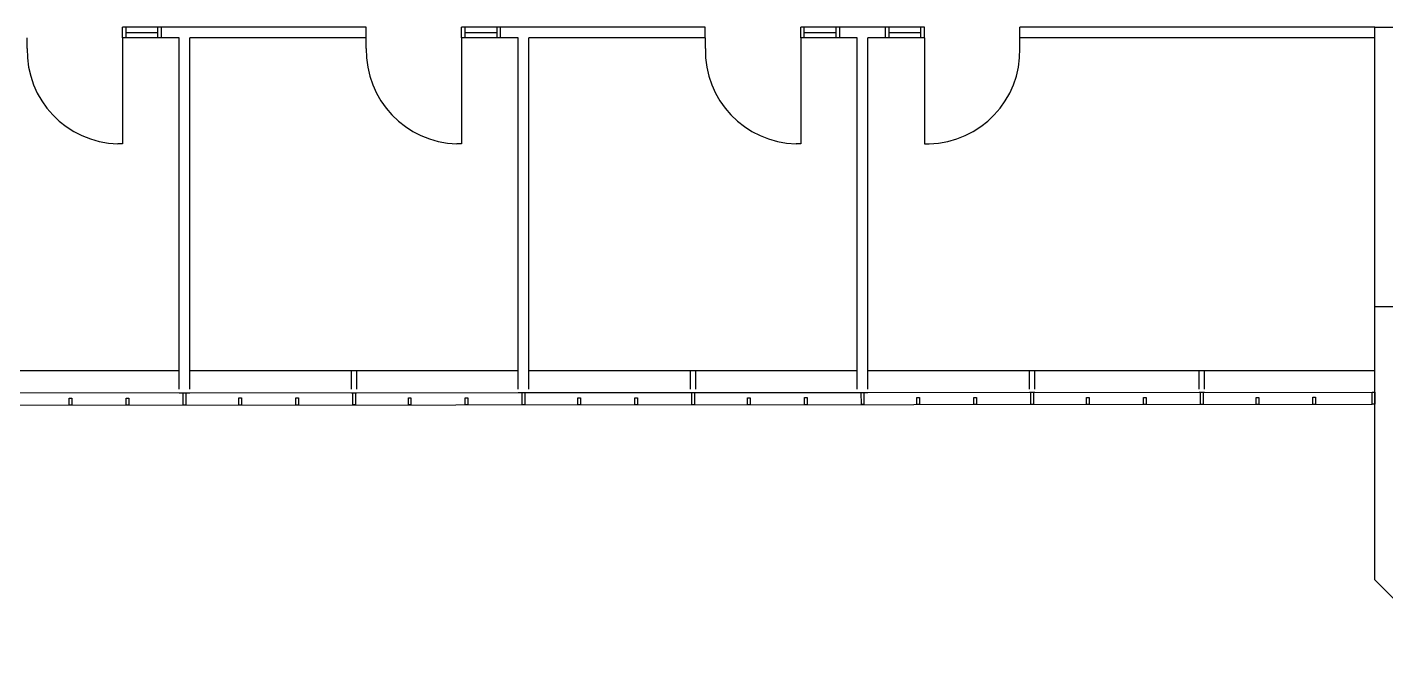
# Model space of a CAD drawing. Header units: inches. Extents: x 370 to 6209, y 2527 to 6927.
# Drawn here: x 4079 to 4592, y 5906 to 6140 of the extents above; entities that cross this region are included whole.
import ezdxf

# ---------------------------------------------------------------- set-up
doc = ezdxf.new("R2010")
doc.units = ezdxf.units.IN
doc.header["$LTSCALE"] = 0.75
doc.header["$MEASUREMENT"] = 0
doc.layers.add('626_FL3$0$A-BLDG-GRW', color=9, linetype='CONTINUOUS')
doc.layers.add('626_FL3$0$A-DOOR-EXST', color=9, linetype='CONTINUOUS')

msp = doc.modelspace()

# ---------------------------------------------------------------- linework, layer by layer
at = {"layer": '626_FL3$0$A-BLDG-GRW'}
for p, q in [((4207.45, 6140.23), (4115.45, 6140.23)), ((4115.45, 6136.23), (4115.45, 6140.23)), ((4116.83, 6136.23), (4116.83, 6140.23)), ((4128.83, 6136.23), (4128.83, 6140.23)), ((4130.2, 6136.23), (4130.2, 6140.23)), ((4207.45, 6136.23), (4207.45, 6140.23)), ((4335.45, 6140.23), (4243.45, 6140.23)), ((4243.45, 6136.23), (4243.45, 6140.23)), ((4244.83, 6136.23), (4244.83, 6140.23)), ((4256.83, 6136.23), (4256.83, 6140.23)), ((4258.2, 6136.23), (4258.2, 6140.23)), ((4335.45, 6136.23), (4335.45, 6140.23)), ((4371.45, 6136.23), (4371.45, 6140.23)), ((4418.2, 6140.23), (4371.45, 6140.23)), ((4372.83, 6136.23), (4372.83, 6140.23)), ((4384.83, 6136.23), (4384.83, 6140.23)), ((4386.2, 6136.23), (4386.2, 6140.23)), ((4403.45, 6136.23), (4403.45, 6140.23)), ((4404.83, 6136.23), (4404.83, 6140.23)), ((4416.83, 6136.23), (4416.83, 6140.23)), ((4418.2, 6136.23), (4418.2, 6140.23)), ((4588.14, 6140.23), (4454.2, 6140.23)), ((4454.2, 6136.23), (4454.2, 6140.23)), ((4588.14, 6034.86), (4588.14, 6140.23)), ((4588.14, 6140.23), (4602.89, 6140.23)), ((4136.83, 6136.23), (4115.45, 6136.23)), ((4116.83, 6138.23), (4128.83, 6138.23)), ((4136.83, 6003.73), (4136.83, 6136.23)), ((4207.45, 6136.23), (4140.83, 6136.23)), ((4140.83, 6003.73), (4140.83, 6136.23)), ((4264.83, 6136.23), (4243.45, 6136.23)), ((4244.83, 6138.23), (4256.83, 6138.23)), ((4264.83, 6003.73), (4264.83, 6136.23)), ((4335.45, 6136.23), (4268.83, 6136.23)), ((4268.83, 6003.73), (4268.83, 6136.23)), ((4392.83, 6136.23), (4371.45, 6136.23)), ((4372.83, 6138.23), (4384.83, 6138.23)), ((4392.83, 6003.73), (4392.83, 6136.23)), ((4418.2, 6136.23), (4396.83, 6136.23)), ((4396.83, 6003.73), (4396.83, 6136.23)), ((4404.83, 6138.23), (4416.83, 6138.23)), ((4588.14, 6136.23), (4454.2, 6136.23)), ((4588.14, 6034.86), (4600.77, 6034.86)), ((4588.2, 5931.73), (4588.14, 6034.86)), ((4012.85, 6010.73), (4136.85, 6010.73)), ((4140.85, 6010.73), (4264.85, 6010.73)), ((4201.85, 6010.73), (4203.85, 6010.73)), ((4201.85, 6003.73), (4201.85, 6010.73)), ((4203.85, 6003.73), (4203.85, 6010.73)), ((4268.85, 6010.73), (4392.85, 6010.73)), ((4329.85, 6003.73), (4329.85, 6010.73)), ((4329.85, 6010.73), (4331.85, 6010.73)), ((4331.85, 6003.73), (4331.85, 6010.73)), ((4396.85, 6010.73), (4588.16, 6010.73)), ((4457.85, 6003.73), (4457.85, 6010.73)), ((4457.85, 6010.73), (4459.85, 6010.73)), ((4459.85, 6003.73), (4459.85, 6010.73)), ((4521.85, 6010.73), (4523.85, 6010.73)), ((4521.85, 6003.73), (4521.85, 6010.73)), ((4523.85, 6003.73), (4523.85, 6010.73)), ((4012.84, 6002.22), (4264.84, 6002.38)), ((4136.84, 6002.3), (4140.84, 6002.3)), ((4138.35, 5997.68), (4138.34, 6002.3)), ((4139.34, 6002.3), (4139.35, 5997.68)), ((4201.84, 6002.34), (4203.84, 6002.34)), ((4202.34, 6002.34), (4203.34, 6002.34)), ((4202.35, 5997.72), (4202.34, 6002.34)), ((4203.34, 6002.34), (4203.35, 5997.72)), ((4264.84, 6002.38), (4268.84, 6002.38)), ((4266.35, 5997.76), (4266.34, 6002.38)), ((4267.34, 6002.38), (4267.35, 5997.76)), ((4268.84, 6002.38), (4392.84, 6002.46)), ((4329.84, 6002.42), (4331.84, 6002.42)), ((4330.35, 5997.8), (4330.34, 6002.42)), ((4330.34, 6002.42), (4331.34, 6002.42)), ((4331.34, 6002.42), (4331.35, 5997.8)), ((4392.84, 6002.46), (4396.84, 6002.46)), ((4394.35, 5997.84), (4394.34, 6002.46)), ((4395.34, 6002.46), (4395.35, 5997.84)), ((4396.84, 6002.46), (4588.16, 6002.58)), ((4457.84, 6002.5), (4459.84, 6002.5)), ((4458.35, 5997.88), (4458.34, 6002.5)), ((4458.34, 6002.5), (4459.34, 6002.5)), ((4459.34, 6002.5), (4459.35, 5997.88)), ((4521.84, 6002.54), (4523.84, 6002.54)), ((4522.34, 6002.54), (4523.34, 6002.54)), ((4522.35, 5997.92), (4522.34, 6002.54)), ((4523.34, 6002.54), (4523.35, 5997.92)), ((4587.16, 5997.96), (4587.16, 6002.58)), ((4587.16, 6002.58), (4588.16, 6002.58)), ((4588.16, 6002.58), (4588.16, 5997.96)), ((3817.85, 5997.48), (4587.16, 5997.96)), ((4095.35, 5997.65), (4095.35, 6000.31)), ((4095.35, 6000.31), (4096.35, 6000.31)), ((4096.35, 5997.65), (4095.35, 5997.65)), ((4096.35, 6000.31), (4096.35, 5997.65)), ((4116.85, 5997.66), (4116.85, 6000.32)), ((4116.85, 6000.32), (4117.85, 6000.32)), ((4117.85, 5997.66), (4116.85, 5997.66)), ((4117.85, 6000.32), (4117.85, 5997.66)), ((4139.35, 5997.68), (4138.35, 5997.68)), ((4159.35, 6000.35), (4160.35, 6000.35)), ((4159.35, 5997.69), (4159.35, 6000.35)), ((4160.35, 5997.69), (4159.35, 5997.69)), ((4160.35, 6000.35), (4160.35, 5997.69)), ((4180.85, 6000.36), (4181.85, 6000.36)), ((4180.85, 5997.7), (4180.85, 6000.36)), ((4181.85, 5997.7), (4180.85, 5997.7)), ((4181.85, 6000.36), (4181.85, 5997.7)), ((4203.35, 5997.72), (4202.35, 5997.72)), ((4223.35, 5997.73), (4223.35, 6000.39)), ((4223.35, 6000.39), (4224.35, 6000.39)), ((4224.35, 5997.73), (4223.35, 5997.73)), ((4224.35, 6000.39), (4224.35, 5997.73)), ((4244.85, 5997.74), (4244.85, 6000.4)), ((4244.85, 6000.4), (4245.85, 6000.4)), ((4245.85, 5997.74), (4244.85, 5997.74)), ((4245.85, 6000.4), (4245.85, 5997.74)), ((4267.35, 5997.76), (4266.35, 5997.76)), ((4287.35, 5997.77), (4287.35, 6000.43)), ((4287.35, 6000.43), (4288.35, 6000.43)), ((4288.35, 5997.77), (4287.35, 5997.77)), ((4288.35, 6000.43), (4288.35, 5997.77)), ((4308.85, 5997.78), (4308.85, 6000.44)), ((4308.85, 6000.44), (4309.85, 6000.44)), ((4309.85, 5997.78), (4308.85, 5997.78)), ((4309.85, 6000.44), (4309.85, 5997.78)), ((4331.35, 5997.8), (4330.35, 5997.8)), ((4351.35, 6000.47), (4352.35, 6000.47)), ((4351.35, 5997.81), (4351.35, 6000.47)), ((4352.35, 5997.81), (4351.35, 5997.81)), ((4352.35, 6000.47), (4352.35, 5997.81)), ((4372.85, 6000.48), (4373.85, 6000.48)), ((4372.85, 5997.82), (4372.85, 6000.48)), ((4373.85, 5997.82), (4372.85, 5997.82)), ((4373.85, 6000.48), (4373.85, 5997.82)), ((4395.35, 5997.84), (4394.35, 5997.84)), ((4415.35, 5997.85), (4415.35, 6000.51)), ((4415.35, 6000.51), (4416.35, 6000.51)), ((4416.35, 5997.85), (4415.35, 5997.85)), ((4416.35, 6000.51), (4416.35, 5997.85)), ((4436.85, 5997.86), (4436.85, 6000.52)), ((4436.85, 6000.52), (4437.85, 6000.52)), ((4437.85, 5997.86), (4436.85, 5997.86)), ((4437.85, 6000.52), (4437.85, 5997.86)), ((4459.35, 5997.88), (4458.35, 5997.88)), ((4479.35, 6000.55), (4480.35, 6000.55)), ((4479.35, 5997.89), (4479.35, 6000.55)), ((4480.35, 5997.89), (4479.35, 5997.89)), ((4480.35, 6000.55), (4480.35, 5997.89)), ((4500.85, 6000.56), (4501.85, 6000.56)), ((4500.85, 5997.9), (4500.85, 6000.56)), ((4501.85, 5997.9), (4500.85, 5997.9)), ((4501.85, 6000.56), (4501.85, 5997.9)), ((4523.35, 5997.92), (4522.35, 5997.92)), ((4543.35, 5997.93), (4543.35, 6000.59)), ((4543.35, 6000.59), (4544.35, 6000.59)), ((4544.35, 5997.93), (4543.35, 5997.93)), ((4544.35, 6000.59), (4544.35, 5997.93)), ((4564.85, 5997.94), (4564.85, 6000.6)), ((4564.85, 6000.6), (4565.85, 6000.6)), ((4565.85, 5997.94), (4564.85, 5997.94)), ((4565.85, 6000.6), (4565.85, 5997.94)), ((4588.16, 5997.96), (4587.16, 5997.96)), ((4588.2, 5931.73), (4614.2, 5905.73))]:
    msp.add_line(p, q, dxfattribs=at)
at = {"layer": '626_FL3$0$A-DOOR-EXST'}
for p, q in [((4079.47, 6132.23), (4079.47, 6136.23)), ((4115.45, 6136.23), (4115.45, 6096.23)), ((4207.47, 6132.23), (4207.47, 6136.23)), ((4243.45, 6136.23), (4243.45, 6096.23)), ((4335.47, 6132.23), (4335.47, 6136.23)), ((4371.45, 6136.23), (4371.45, 6096.23)), ((4418.2, 6136.23), (4418.2, 6096.23)), ((4454.18, 6132.23), (4454.18, 6136.23)), ((4115.45, 6096.23), (4113.7, 6096.23)), ((4243.45, 6096.23), (4241.7, 6096.23)), ((4371.45, 6096.23), (4369.7, 6096.23)), ((4418.2, 6096.23), (4419.95, 6096.23))]:
    msp.add_line(p, q, dxfattribs=at)
for centre, start, end in [((4114.61, 6131.37), 178.5905, 268.5203), ((4242.61, 6131.37), 178.5905, 268.5203), ((4370.61, 6131.37), 178.5905, 268.5203), ((4419.05, 6131.37), 271.4797, 1.4095)]:
    msp.add_arc(centre, 35.15, start, end, dxfattribs=at)

doc.saveas('drawing.dxf')
